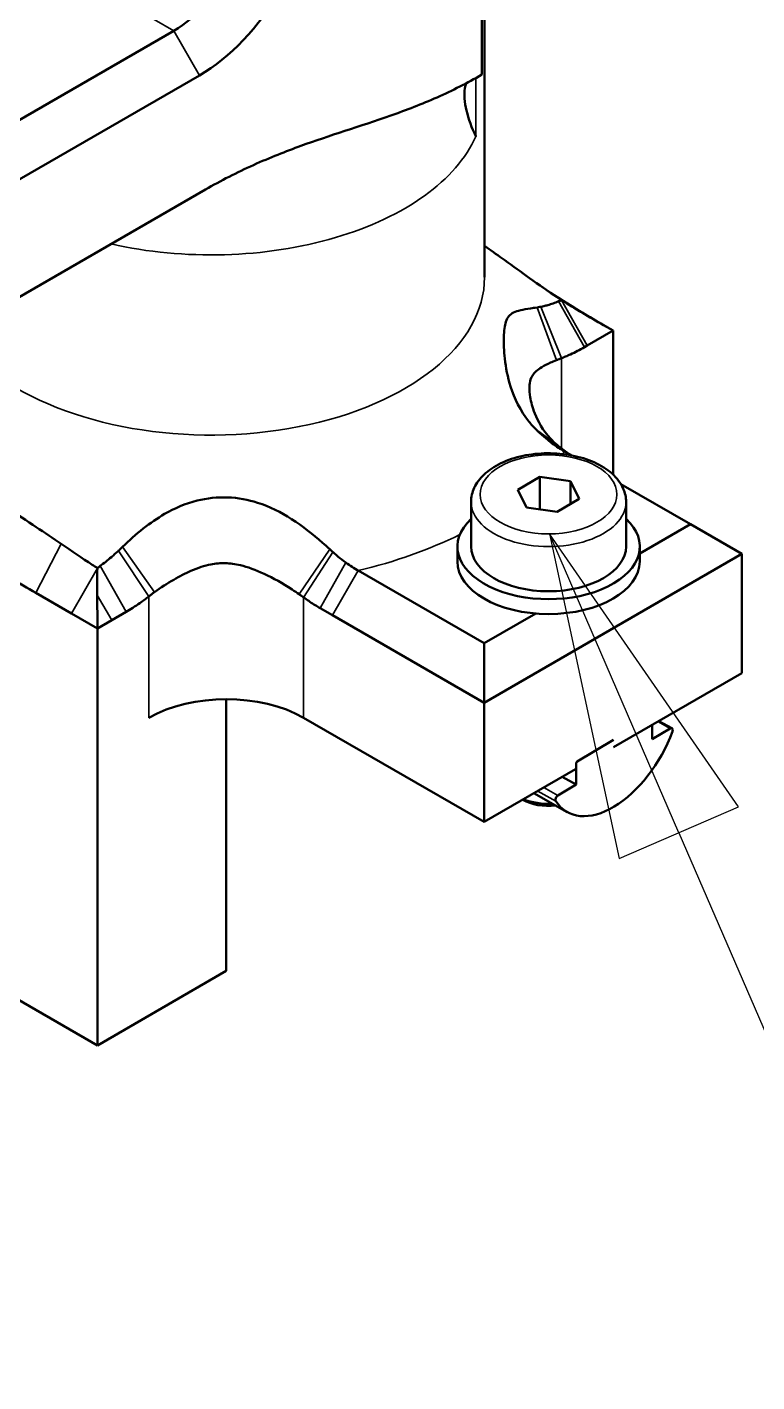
# Model space of a CAD drawing. Header units: millimetres. Extents: x -2829 to 3000, y -2259 to 2421.
# Drawn here: x 2207.5 to 2247.5, y 1306.6 to 1380.9 of the extents above; entities that cross this region are included whole.
import ezdxf

# ---------------------------------------------------------------- set-up
doc = ezdxf.new("R2010")
doc.units = ezdxf.units.MM
doc.header["$LTSCALE"] = 7.142857
for name, color, linetype, lineweight in [('Symbol (ISO)', 7, 'Continuous', 25), ('Visible (ISO)', 7, 'Continuous', 50), ('Visible Narrow (ISO)', 7, 'Continuous', 35)]:
    doc.layers.add(name, color=color, linetype=linetype, lineweight=lineweight)

# ---------------------------------------------------------------- blocks, each defined once
blk = doc.blocks.new('Balloon16')
at = {"layer": 'Symbol (ISO)'}
for p, q in [((314.048, 187.134), (313.055, 189.429)), ((314.507, 187.333), (313.055, 189.429)), ((313.055, 189.429), (313.589, 186.936)), ((313.589, 186.936), (314.507, 187.333)), ((314.048, 187.134), (317.346, 179.516))]:
    blk.add_line(p, q, dxfattribs=at)
at = {"layer": 'Symbol (ISO)', "flags": 128}
blk.add_lwpolyline([(314.507, 187.333), (313.055, 189.429)], dxfattribs=at)
at = {"layer": 'Symbol (ISO)'}
blk.add_solid([(314.507, 187.333), (313.055, 189.429), (313.589, 186.936), (314.507, 187.333)], dxfattribs=at)

msp = doc.modelspace()

# ---------------------------------------------------------------- linework, layer by layer
at = {"layer": 'Visible (ISO)'}
for p, q in [((2232.542, 1367.14), (2232.542, 1393.315)), ((2232.391, 1390.41), (2232.391, 1378.244)), ((2215.492, 1380.653), (2172.287, 1355.709)), ((2172.287, 1352.443), (2216.906, 1378.204)), ((2217.242, 1371.947), (2172.287, 1345.993)), ((2238.176, 1363.392), (2239.59, 1364.209)), ((2239.59, 1364.209), (2239.071, 1364.508)), ((2239.59, 1364.209), (2239.59, 1356.318)), ((2238.018, 1363.301), (2238.176, 1363.392)), ((2236.929, 1357.58), (2237.288, 1357.373)), ((2237.277, 1357.394), (2237.322, 1357.366)), ((2234.375, 1355.47), (2235.579, 1356.189)), ((2235.579, 1356.189), (2237.259, 1355.945)), ((2235.579, 1354.403), (2235.579, 1356.189)), ((2237.259, 1355.945), (2237.735, 1354.984)), ((2237.259, 1354.701), (2237.259, 1355.945)), ((2240.02, 1355.795), (2243.833, 1353.594)), ((2234.85, 1354.509), (2234.375, 1355.47)), ((2231.805, 1354.819), (2231.805, 1352.369)), ((2236.53, 1354.265), (2234.85, 1354.509)), ((2237.735, 1354.984), (2236.53, 1354.265)), ((2240.305, 1354.819), (2240.305, 1352.369)), ((2243.833, 1353.594), (2241.055, 1351.99)), ((2243.833, 1353.594), (2246.661, 1351.961)), ((2231.055, 1351.553), (2231.055, 1352.369)), ((2241.055, 1351.553), (2241.055, 1352.369)), ((2232.519, 1343.796), (2246.661, 1351.961)), ((2246.661, 1345.429), (2246.661, 1351.961)), ((2232.519, 1347.062), (2225.615, 1351.048)), ((2207.928, 1349.829), (2209.892, 1348.695)), ((2209.892, 1348.695), (2211.306, 1347.879)), ((2212.093, 1348.333), (2212.878, 1348.786)), ((2223.529, 1348.987), (2224.201, 1348.599)), ((2224.201, 1348.599), (2232.519, 1343.796)), ((2235.347, 1348.695), (2232.519, 1347.062)), ((2211.306, 1347.879), (2212.093, 1348.333)), ((2211.306, 1347.879), (2211.306, 1325.017)), ((2232.519, 1347.062), (2232.519, 1343.796)), ((2246.661, 1345.429), (2239.619, 1341.363)), ((2218.377, 1329.099), (2218.377, 1343.994)), ((2232.519, 1337.264), (2232.519, 1343.796)), ((2232.519, 1337.264), (2222.62, 1342.98)), ((2241.733, 1341.8), (2241.733, 1342.584)), ((2242.107, 1342.8), (2242.82, 1342.401)), ((2239.619, 1341.764), (2237.629, 1340.578)), ((2242.723, 1342.39), (2241.733, 1341.8)), ((2237.56, 1340.455), (2237.56, 1339.311)), ((2237.525, 1340.155), (2232.519, 1337.264)), ((2236.8, 1339.736), (2237.56, 1339.311)), ((2235.243, 1338.837), (2237.08, 1337.81)), ((2237.56, 1339.311), (2236.57, 1338.722)), ((2211.306, 1325.017), (2202.062, 1330.354)), ((2218.377, 1329.099), (2211.306, 1325.017))]:
    msp.add_line(p, q, dxfattribs=at)
for centre, major_axis, ratio, start_param, end_param in [((2215.492, 1386.369), (-3.5, -6.062), 0.57735, 0.785398, 1.560592), ((2216.906, 1385.552), (4.5, 7.794), 0.57735, 3.926991, 4.702184), ((2236.055, 1352.369), (5, 0), 0.57735, 2.586782, 6.837996), ((2236.055, 1352.369), (4.25, 0), 0.57735, 3.141593, 6.283185), ((2236.055, 1351.553), (5, 0), 0.57735, 3.141593, 6.283185), ((2218.377, 1340.53), (6, 0), 0.57735, 0.785398, 2.356194), ((2242.723, 1342.227), (0.098, 0.175), 0.56798, 4.98212, 7.060662), ((2239.647, 1342.401), (-2.567, -4.592), 0.56798, 5.997611, 8.123713), ((2237.629, 1340.496), (-0.0488, -0.0873), 0.56798, 3.919069, 5.489866), ((2236.57, 1338.558), (-0.098, -0.175), 0.56798, 3.919069, 5.997611), ((2236.055, 1339.305), (2.009, 0), 0.57735, 3.926991, 4.905735), ((2236.055, 1339.706), (-2.5, 0), 0.57735, 0.982985, 1.653295)]:
    msp.add_ellipse(centre, major_axis=major_axis, ratio=ratio, start_param=start_param, end_param=end_param, dxfattribs=at)
for points, knots in [([(2232.391, 1378.244), (2231.602, 1377.788), (2230.779, 1377.37), (2229.105, 1376.629), (2228.255, 1376.304), (2225.711, 1375.409), (2224.023, 1374.901), (2221.66, 1374.042), (2220.766, 1373.692), (2218.969, 1372.883), (2218.066, 1372.423), (2217.242, 1371.947)], [0, 0, 0, 0, 0.33509, 0.33509, 0.67018, 0.67018, 1.340361, 1.340361, 1.689708, 1.689708, 2.039056, 2.039056, 2.039056, 2.039056]), ([(2231.542, 1377.775), (2231.505, 1377.691), (2231.479, 1377.597), (2231.344, 1376.822), (2231.625, 1375.784), (2232.066, 1374.861), (2232.067, 1374.86), (2232.067, 1374.858)], [-1.011927, -1.011927, -1.011927, -1.011927, -0.879101, -0.879101, 0, 0, 0.001732, 0.001732, 0.001732, 0.001732]), ([(2232.542, 1368.848), (2232.871, 1368.622), (2233.192, 1368.396), (2233.906, 1367.886), (2234.4, 1367.527), (2234.814, 1367.23)], [-7.6027794, -7.6027794, -7.6027794, -7.6027794, -7.4719601, -7.4719601, -7.2927749, -7.2927749, -7.2927749, -7.2927749]), ([(2234.814, 1367.23), (2235.326, 1366.861), (2235.841, 1366.497), (2236.494, 1366.06), (2236.628, 1365.972), (2236.763, 1365.885)], [1.7583464, 1.7583464, 1.7583464, 1.7583464, 1.9790229, 1.9790229, 2.0361373, 2.0361373, 2.0361373, 2.0361373]), ([(2235.431, 1366.789), (2236.044, 1366.357), (2236.682, 1365.94), (2237.989, 1365.134), (2238.662, 1364.745), (2239.333, 1364.357)], [0, 0, 0, 0, 0.2294445, 0.2294445, 0.4620947, 0.4620947, 0.4620947, 0.4620947]), ([(2235.421, 1365.478), (2235.294, 1365.458), (2235.174, 1365.44), (2234.651, 1365.359), (2234.35, 1365.308), (2233.932, 1365.1), (2233.802, 1364.952), (2233.651, 1364.482), (2233.613, 1364.203), (2233.601, 1363.856), (2233.589, 1363.51), (2233.604, 1363.099), (2233.708, 1362.173), (2233.808, 1361.656), (2234.185, 1360.473), (2234.505, 1359.811), (2235.098, 1359.065), (2235.237, 1358.91), (2235.386, 1358.765)], [-5.3642146, -5.3642146, -5.3642146, -5.3642146, -5.3186133, -5.3186133, -5.1519381, -5.1519381, -4.9979446, -4.9979446, -4.8789295, -4.8789295, -4.8789295, -4.7599145, -4.7599145, -4.6216788, -4.6216788, -4.4433824, -4.4433824, -4.3936445, -4.3936445, -4.3936445, -4.3936445]), ([(2235.636, 1365.516), (2235.593, 1365.508), (2235.551, 1365.499), (2235.479, 1365.487), (2235.45, 1365.482), (2235.421, 1365.478)], [-2.84501731, -2.84501731, -2.84501731, -2.84501731, -2.82665404, -2.82665404, -2.81389405, -2.81389405, -2.81389405, -2.81389405]), ([(2236.605, 1365.817), (2236.506, 1365.776), (2236.408, 1365.739), (2236.209, 1365.669), (2236.109, 1365.637), (2236.009, 1365.608), (2235.939, 1365.588), (2235.87, 1365.57), (2235.746, 1365.54), (2235.69, 1365.527), (2235.636, 1365.516)], [-2.9816606, -2.9816606, -2.9816606, -2.9816606, -2.9397213, -2.9397213, -2.8977773, -2.8977773, -2.8977773, -2.868591, -2.868591, -2.8450173, -2.8450173, -2.8450173, -2.8450173]), ([(2236.762, 1362.698), (2236.835, 1362.726), (2236.908, 1362.756), (2237.073, 1362.824), (2237.164, 1362.864), (2237.255, 1362.906), (2237.385, 1362.965), (2237.515, 1363.029), (2237.77, 1363.161), (2237.894, 1363.229), (2238.018, 1363.301)], [2.8450173, 2.8450173, 2.8450173, 2.8450173, 2.868591, 2.868591, 2.8977773, 2.8977773, 2.8977773, 2.9397213, 2.9397213, 2.9816606, 2.9816606, 2.9816606, 2.9816606]), ([(2236.538, 1357.921), (2236.4, 1358.037), (2236.273, 1358.16), (2235.738, 1358.744), (2235.47, 1359.236), (2235.166, 1360.005), (2235.091, 1360.303), (2235.013, 1360.773), (2235.001, 1360.955), (2235.005, 1361.112), (2235.009, 1361.27), (2235.029, 1361.404), (2235.125, 1361.693), (2235.214, 1361.838), (2235.542, 1362.136), (2235.792, 1362.287), (2236.258, 1362.496), (2236.366, 1362.542), (2236.483, 1362.589)], [4.3936445, 4.3936445, 4.3936445, 4.3936445, 4.4433824, 4.4433824, 4.6216788, 4.6216788, 4.7599145, 4.7599145, 4.8789295, 4.8789295, 4.8789295, 4.9979446, 4.9979446, 5.1519381, 5.1519381, 5.3186133, 5.3186133, 5.3642146, 5.3642146, 5.3642146, 5.3642146]), ([(2236.483, 1362.589), (2236.519, 1362.604), (2236.556, 1362.619), (2236.649, 1362.655), (2236.705, 1362.677), (2236.762, 1362.698)], [2.81389405, 2.81389405, 2.81389405, 2.81389405, 2.82665404, 2.82665404, 2.84501731, 2.84501731, 2.84501731, 2.84501731]), ([(2235.386, 1358.765), (2235.414, 1358.737), (2235.443, 1358.71), (2235.5, 1358.655), (2235.529, 1358.629), (2235.558, 1358.602)], [-1.05837037, -1.05837037, -1.05837037, -1.05837037, -1.04630734, -1.04630734, -1.03424432, -1.03424432, -1.03424432, -1.03424432]), ([(2235.558, 1358.602), (2235.573, 1358.588), (2235.588, 1358.574), (2235.676, 1358.493), (2235.75, 1358.429), (2235.823, 1358.366), (2235.896, 1358.304), (2235.969, 1358.244), (2236.114, 1358.129), (2236.186, 1358.073), (2236.257, 1358.021)], [-1.03424432, -1.03424432, -1.03424432, -1.03424432, -1.02786714, -1.02786714, -0.99736391, -0.99736391, -0.99736391, -0.96686068, -0.96686068, -0.93635745, -0.93635745, -0.93635745, -0.93635745]), ([(2236.257, 1358.021), (2236.369, 1357.939), (2236.481, 1357.861), (2236.705, 1357.714), (2236.817, 1357.645), (2236.929, 1357.58)], [4.66465252, 4.66465252, 4.66465252, 4.66465252, 4.71216765, 4.71216765, 4.75968277, 4.75968277, 4.75968277, 4.75968277]), ([(2231.805, 1354.819), (2231.805, 1355.084), (2231.866, 1355.348), (2232.104, 1355.858), (2232.287, 1356.1), (2232.772, 1356.557), (2233.087, 1356.765), (2233.809, 1357.111), (2234.219, 1357.247), (2235.083, 1357.431), (2235.536, 1357.479), (2236.443, 1357.488), (2236.896, 1357.448), (2237.762, 1357.282), (2238.176, 1357.156), (2238.926, 1356.822), (2239.261, 1356.613), (2239.807, 1356.126), (2240.02, 1355.848), (2240.252, 1355.31), (2240.305, 1355.065), (2240.305, 1354.819)], [2.372295, 2.372295, 2.372295, 2.372295, 2.634903, 2.634903, 2.921738, 2.921738, 3.249568, 3.249568, 3.589766, 3.589766, 3.927307, 3.927307, 4.263112, 4.263112, 4.600357, 4.600357, 4.940506, 4.940506, 5.270479, 5.270479, 5.513887, 5.513887, 5.513887, 5.513887]), ([(2236.762, 1357.745), (2236.723, 1357.773), (2236.686, 1357.802), (2236.611, 1357.86), (2236.575, 1357.89), (2236.538, 1357.921)], [1.03424432, 1.03424432, 1.03424432, 1.03424432, 1.04630734, 1.04630734, 1.05837037, 1.05837037, 1.05837037, 1.05837037]), ([(2237.09, 1357.515), (2237.001, 1357.575), (2236.912, 1357.637), (2236.802, 1357.716), (2236.782, 1357.731), (2236.762, 1357.745)], [0.99959451, 0.99959451, 0.99959451, 0.99959451, 1.02786714, 1.02786714, 1.03424432, 1.03424432, 1.03424432, 1.03424432]), ([(2209.326, 1352.514), (2208.899, 1352.804), (2208.385, 1353.152), (2207.452, 1353.773), (2206.897, 1354.135), (2205.788, 1354.831), (2205.235, 1355.164), (2204.736, 1355.452), (2204.578, 1355.543), (2204.416, 1355.635), (2204.251, 1355.728)], [-8.4861206, -8.4861206, -8.4861206, -8.4861206, -8.3069354, -8.3069354, -8.0963458, -8.0963458, -7.8857511, -7.8857511, -7.8857511, -7.8193424, -7.8193424, -7.8193424, -7.8193424]), ([(2224.051, 1352.221), (2223.921, 1352.34), (2223.788, 1352.46), (2223.13, 1353.036), (2222.564, 1353.486), (2221.382, 1354.243), (2220.767, 1354.557), (2219.578, 1354.935), (2219.026, 1355.04), (2218.46, 1355.061), (2217.893, 1355.083), (2217.319, 1355.02), (2216.131, 1354.723), (2215.542, 1354.466), (2214.585, 1353.917), (2214.196, 1353.647), (2213.426, 1353.041), (2213.046, 1352.7), (2212.691, 1352.354)], [-5.4072797, -5.4072797, -5.4072797, -5.4072797, -5.3642701, -5.3642701, -5.1995193, -5.1995193, -5.0408103, -5.0408103, -4.9213276, -4.9213276, -4.9213276, -4.8018448, -4.8018448, -4.6586972, -4.6586972, -4.5510371, -4.5510371, -4.4353754, -4.4353754, -4.4353754, -4.4353754]), ([(2211.306, 1351.187), (2211.214, 1351.246), (2211.122, 1351.306), (2210.465, 1351.737), (2209.898, 1352.126), (2209.326, 1352.514)], [0.1999307, 0.1999307, 0.1999307, 0.1999307, 0.2388608, 0.2388608, 0.4777216, 0.4777216, 0.4777216, 0.4777216]), ([(2212.464, 1352.138), (2212.407, 1352.085), (2212.349, 1352.032), (2212.219, 1351.915), (2212.147, 1351.852), (2212.075, 1351.79), (2211.971, 1351.701), (2211.868, 1351.616), (2211.664, 1351.453), (2211.564, 1351.376), (2211.465, 1351.303)], [-1.0877637, -1.0877637, -1.0877637, -1.0877637, -1.06419, -1.06419, -1.0350037, -1.0350037, -1.0350037, -0.993062, -0.993062, -0.9511204, -0.9511204, -0.9511204, -0.9511204]), ([(2212.691, 1352.354), (2212.654, 1352.318), (2212.616, 1352.282), (2212.54, 1352.21), (2212.503, 1352.174), (2212.464, 1352.138)], [-1.11888694, -1.11888694, -1.11888694, -1.11888694, -1.10332532, -1.10332532, -1.08776369, -1.08776369, -1.08776369, -1.08776369]), ([(2224.229, 1352.061), (2224.199, 1352.087), (2224.17, 1352.114), (2224.11, 1352.167), (2224.081, 1352.194), (2224.051, 1352.221)], [-2.79831846, -2.79831846, -2.79831846, -2.79831846, -2.78625544, -2.78625544, -2.77419242, -2.77419242, -2.77419242, -2.77419242]), ([(2204.251, 1352.015), (2204.486, 1351.877), (2204.725, 1351.735), (2205.505, 1351.27), (2206.05, 1350.941), (2206.976, 1350.387), (2207.492, 1350.08), (2207.928, 1349.829)], [8.0028272, 8.0028272, 8.0028272, 8.0028272, 8.0963458, 8.0963458, 8.3069354, 8.3069354, 8.4861206, 8.4861206, 8.4861206, 8.4861206]), ([(2214.433, 1349.859), (2214.781, 1350.113), (2215.143, 1350.349), (2215.819, 1350.74), (2216.136, 1350.902), (2216.829, 1351.202), (2217.189, 1351.318), (2217.803, 1351.442), (2218.06, 1351.464), (2218.323, 1351.457), (2218.587, 1351.45), (2218.858, 1351.413), (2219.546, 1351.248), (2219.982, 1351.091), (2220.948, 1350.642), (2221.479, 1350.345), (2222.123, 1349.927), (2222.255, 1349.839), (2222.384, 1349.748)], [4.4353754, 4.4353754, 4.4353754, 4.4353754, 4.5510371, 4.5510371, 4.6586972, 4.6586972, 4.8018448, 4.8018448, 4.9213276, 4.9213276, 4.9213276, 5.0408103, 5.0408103, 5.1995193, 5.1995193, 5.3642701, 5.3642701, 5.4072797, 5.4072797, 5.4072797, 5.4072797]), ([(2224.942, 1351.488), (2224.799, 1351.592), (2224.651, 1351.707), (2224.501, 1351.83), (2224.426, 1351.891), (2224.351, 1351.955), (2224.26, 1352.034), (2224.245, 1352.047), (2224.229, 1352.061)], [-2.89620534, -2.89620534, -2.89620534, -2.89620534, -2.83519888, -2.83519888, -2.83519888, -2.80469565, -2.80469565, -2.79831846, -2.79831846, -2.79831846, -2.79831846]), ([(2225.615, 1351.048), (2225.503, 1351.113), (2225.391, 1351.182), (2225.167, 1351.329), (2225.055, 1351.406), (2224.942, 1351.488)], [1.1763852, 1.1763852, 1.1763852, 1.1763852, 1.22390033, 1.22390033, 1.27141546, 1.27141546, 1.27141546, 1.27141546]), ([(2214.134, 1349.635), (2214.183, 1349.672), (2214.232, 1349.709), (2214.331, 1349.784), (2214.382, 1349.822), (2214.433, 1349.859)], [1.08776369, 1.08776369, 1.08776369, 1.08776369, 1.10332532, 1.10332532, 1.11888694, 1.11888694, 1.11888694, 1.11888694]), ([(2212.878, 1348.786), (2213.001, 1348.857), (2213.126, 1348.933), (2213.381, 1349.095), (2213.511, 1349.182), (2213.641, 1349.272), (2213.732, 1349.335), (2213.823, 1349.401), (2213.987, 1349.522), (2214.061, 1349.578), (2214.134, 1349.635)], [0.9511204, 0.9511204, 0.9511204, 0.9511204, 0.993062, 0.993062, 1.0350037, 1.0350037, 1.0350037, 1.06419, 1.06419, 1.0877637, 1.0877637, 1.0877637, 1.0877637]), ([(2222.384, 1349.748), (2222.424, 1349.72), (2222.464, 1349.692), (2222.543, 1349.636), (2222.581, 1349.608), (2222.62, 1349.58)], [2.77419242, 2.77419242, 2.77419242, 2.77419242, 2.78625544, 2.78625544, 2.79831846, 2.79831846, 2.79831846, 2.79831846]), ([(2222.62, 1349.58), (2222.64, 1349.566), (2222.66, 1349.551), (2222.777, 1349.467), (2222.873, 1349.4), (2222.969, 1349.336), (2223.16, 1349.208), (2223.348, 1349.091), (2223.529, 1348.987)], [2.79831846, 2.79831846, 2.79831846, 2.79831846, 2.80469565, 2.80469565, 2.83519888, 2.83519888, 2.83519888, 2.89620534, 2.89620534, 2.89620534, 2.89620534])]:
    msp.add_open_spline(points, degree=3, knots=knots, dxfattribs=at)
for points in [[(2236.763, 1365.885), (2236.71, 1365.861), (2236.657, 1365.839), (2236.605, 1365.817)], [(2239.071, 1364.508), (2238.283, 1364.963), (2237.502, 1365.42), (2236.763, 1365.885)], [(2237.09, 1357.515), (2237.185, 1357.451), (2237.244, 1357.414), (2237.277, 1357.394)], [(2211.301, 1349.704), (2211.296, 1350.198), (2211.293, 1350.691), (2211.306, 1351.187)], [(2211.465, 1351.303), (2211.412, 1351.263), (2211.359, 1351.225), (2211.306, 1351.187)], [(2211.306, 1347.879), (2211.305, 1348.448), (2211.307, 1349.073), (2211.301, 1349.704)]]:
    msp.add_open_spline(points, degree=3, dxfattribs=at)
at = {"layer": 'Visible Narrow (ISO)'}
for p, q in [((2205.538, 1386.4), (2215.492, 1380.653)), ((2215.492, 1380.653), (2216.906, 1378.204)), ((2232.067, 1374.858), (2232.067, 1378.06)), ((2236.483, 1362.589), (2235.421, 1365.478)), ((2235.636, 1365.516), (2236.762, 1362.698)), ((2238.018, 1363.301), (2236.605, 1365.817)), ((2238.176, 1363.392), (2236.763, 1365.885)), ((2236.762, 1357.745), (2236.762, 1362.698)), ((2235.386, 1358.765), (2236.538, 1357.921)), ((2236.762, 1357.745), (2235.558, 1358.602)), ((2236.257, 1358.021), (2237.277, 1357.394)), ((2207.928, 1349.829), (2209.326, 1352.514)), ((2214.134, 1349.635), (2212.464, 1352.138)), ((2212.691, 1352.354), (2214.433, 1349.859)), ((2222.384, 1349.748), (2224.051, 1352.221)), ((2224.229, 1352.061), (2222.62, 1349.58)), ((2223.529, 1348.987), (2224.942, 1351.488)), ((2209.892, 1348.695), (2211.306, 1351.187)), ((2211.465, 1351.303), (2212.878, 1348.786)), ((2225.615, 1351.048), (2224.201, 1348.599)), ((2212.093, 1348.333), (2211.301, 1349.704)), ((2214.134, 1349.635), (2214.134, 1342.98)), ((2222.62, 1342.98), (2222.62, 1349.58)), ((2242.049, 1342.766), (2242.723, 1342.39)), ((2237.525, 1340.474), (2237.56, 1340.455)), ((2237.596, 1340.596), (2237.629, 1340.578)), ((2235.457, 1338.961), (2236.449, 1338.406)), ((2235.795, 1339.155), (2236.57, 1338.722))]:
    msp.add_line(p, q, dxfattribs=at)
for centre, major_axis, start_param, end_param in [((2217.542, 1377.02), (15, 0), 4.338508, 6.030909), ((2217.542, 1367.14), (15, 0), 3.798377, 6.283185), ((2217.542, 1362.241), (21, 0), 5.876141, 5.888613), ((2236.055, 1354.819), (-4.25, 0), 0, 3.141593), ((2217.542, 1362.241), (21, 0), 5.106961, 5.419493)]:
    msp.add_ellipse(centre, major_axis=major_axis, ratio=0.57735, start_param=start_param, end_param=end_param, dxfattribs=at)
msp.add_ellipse((2236.055, 1355.227), major_axis=(3.75, 0), ratio=0.57735, dxfattribs=at)

# ---------------------------------------------------------------- block references
at = {"layer": 'Symbol (ISO)', "xscale": 7.142857142857142, "yscale": 7.142857142857142, "zscale": 7.142857142857142}
msp.add_blockref('Balloon16', (0, 0), dxfattribs=at)

doc.saveas('drawing.dxf')
